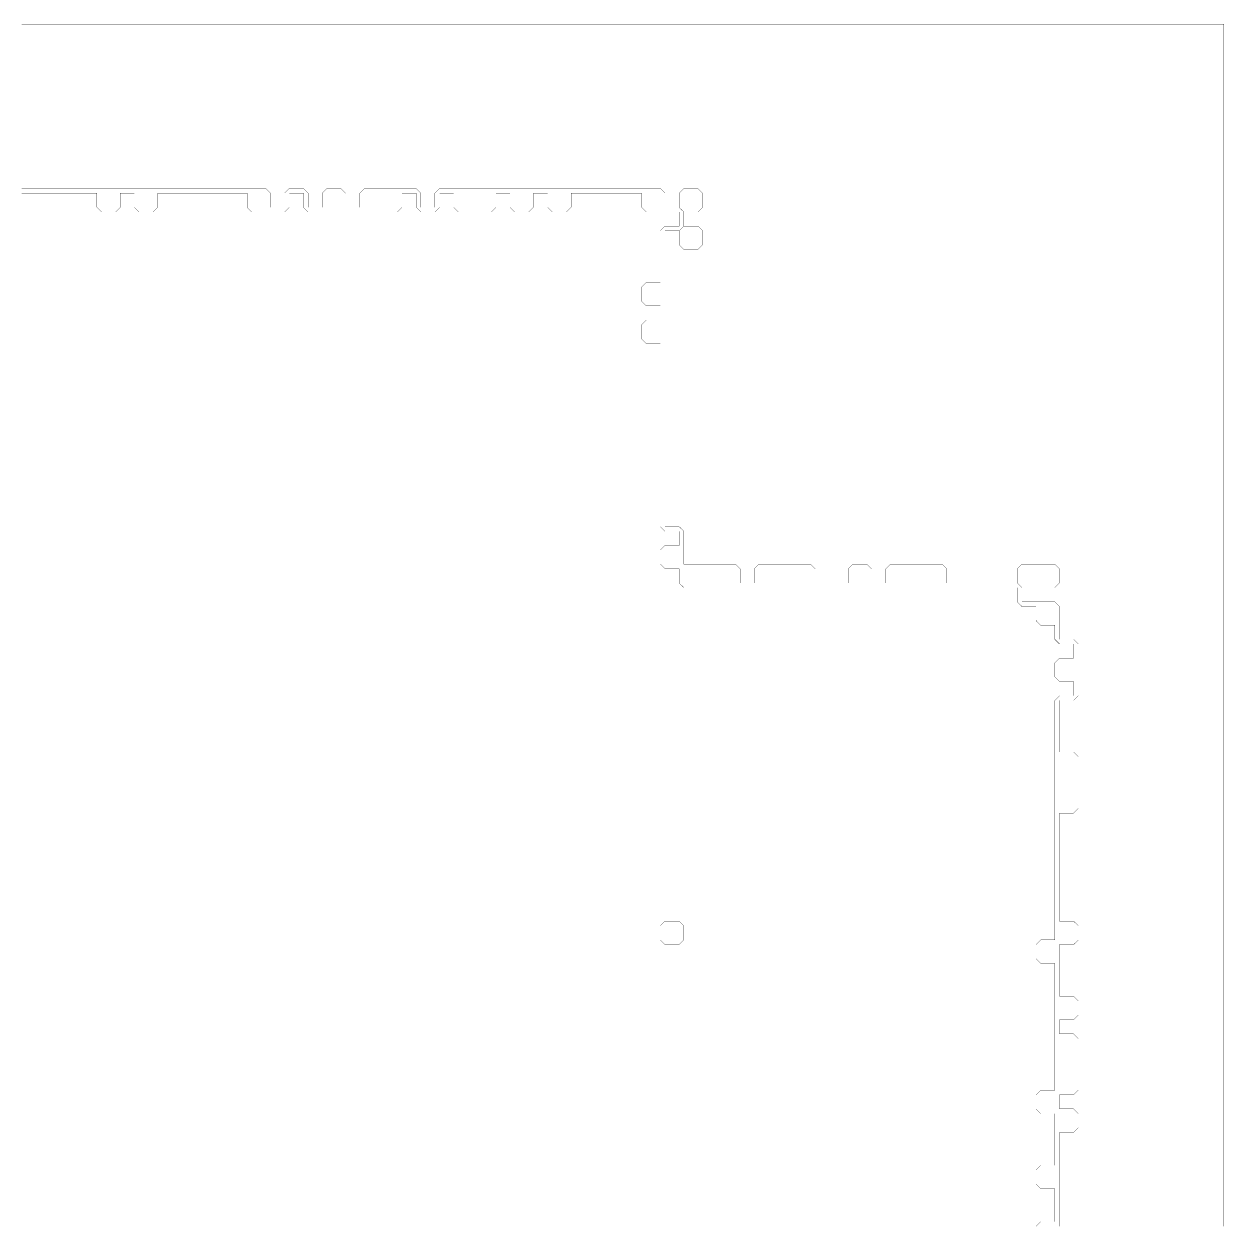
# Model space of a CAD drawing. Header units: metres. Extents: x 0 to 4966, y -4966 to 0.
# Drawn here: x 2483 to 4966, y -2483 to 0 of the extents above; entities that cross this region are included whole.
import ezdxf

# ---------------------------------------------------------------- set-up
doc = ezdxf.new("R2010")
doc.units = ezdxf.units.M
doc.layers.add('conductor', color=1, linetype='Continuous')
doc.layers.add('substrate', color=5, linetype='Continuous')

msp = doc.modelspace()

# ---------------------------------------------------------------- linework, layer by layer
at = {"layer": 'conductor', "const_width": 0.5}
msp.add_lwpolyline([(4576.6, -2487.5), (4586.3, -2477.8), (4596, -2477.8), (4605.8, -2477.8), (4615.5, -2477.8), (4615.5, -2468.1), (4615.5, -2458.3), (4615.5, -2448.6), (4615.5, -2438.9), (4615.5, -2429.2), (4615.5, -2419.5), (4615.5, -2409.8), (4605.8, -2409.8), (4596, -2409.8), (4586.3, -2409.8), (4576.6, -2400), (4576.6, -2390.3), (4576.6, -2380.6), (4576.6, -2370.9), (4586.3, -2361.2), (4596, -2361.2), (4605.8, -2361.2), (4615.5, -2361.2), (4615.5, -2351.5), (4615.5, -2341.7), (4615.5, -2332), (4615.5, -2322.3), (4615.5, -2312.6), (4615.5, -2302.9), (4615.5, -2293.2), (4615.5, -2283.4), (4615.5, -2273.7), (4615.5, -2264), (4615.5, -2254.3), (4605.8, -2254.3), (4596, -2254.3), (4586.3, -2254.3), (4576.6, -2244.6), (4576.6, -2234.9), (4576.6, -2225.1), (4576.6, -2215.4), (4586.3, -2205.7), (4596, -2205.7), (4605.8, -2205.7), (4615.5, -2205.7), (4615.5, -2196), (4615.5, -2186.3), (4615.5, -2176.6), (4615.5, -2166.8), (4615.5, -2157.1), (4615.5, -2147.4), (4615.5, -2137.7), (4615.5, -2128), (4615.5, -2118.3), (4615.5, -2108.5), (4615.5, -2098.8), (4615.5, -2089.1), (4615.5, -2079.4), (4615.5, -2069.7), (4615.5, -2060), (4615.5, -2050.2), (4615.5, -2040.5), (4615.5, -2030.8), (4615.5, -2021.1), (4615.5, -2011.4), (4615.5, -2001.7), (4615.5, -1991.9), (4615.5, -1982.2), (4615.5, -1972.5), (4615.5, -1962.8), (4615.5, -1953.1), (4615.5, -1943.4), (4605.8, -1943.4), (4596, -1943.4), (4586.3, -1943.4), (4576.6, -1933.6), (4576.6, -1923.9), (4576.6, -1914.2), (4576.6, -1904.5), (4586.3, -1894.8), (4596, -1894.8), (4605.8, -1894.8), (4615.5, -1894.8), (4615.5, -1885.1), (4615.5, -1875.3), (4615.5, -1865.6), (4615.5, -1855.9), (4615.5, -1846.2), (4615.5, -1836.5), (4615.5, -1826.8), (4615.5, -1817), (4615.5, -1807.3), (4615.5, -1797.6), (4615.5, -1787.9), (4615.5, -1778.2), (4615.5, -1768.5), (4615.5, -1758.7), (4615.5, -1749), (4615.5, -1739.3), (4615.5, -1729.6), (4615.5, -1719.9), (4615.5, -1710.2), (4615.5, -1700.4), (4615.5, -1690.7), (4615.5, -1681), (4615.5, -1671.3), (4615.5, -1661.6), (4615.5, -1651.9), (4615.5, -1642.1), (4615.5, -1632.4), (4615.5, -1622.7), (4615.5, -1613), (4615.5, -1603.3), (4615.5, -1593.6), (4615.5, -1583.8), (4615.5, -1574.1), (4615.5, -1564.4), (4615.5, -1554.7), (4615.5, -1545), (4615.5, -1535.3), (4615.5, -1525.5), (4615.5, -1515.8), (4615.5, -1506.1), (4615.5, -1496.4), (4615.5, -1486.7), (4615.5, -1477), (4615.5, -1467.2), (4615.5, -1457.5), (4615.5, -1447.8), (4615.5, -1438.1), (4615.5, -1428.4), (4615.5, -1418.7), (4615.5, -1408.9), (4615.5, -1399.2), (4625.2, -1389.5), (4634.9, -1389.5), (4644.6, -1389.5), (4654.3, -1389.5), (4654.3, -1379.8), (4654.3, -1370.1), (4654.3, -1360.4), (4644.6, -1360.4), (4634.9, -1360.4), (4625.2, -1360.4), (4615.5, -1350.6), (4615.5, -1340.9), (4615.5, -1331.2), (4615.5, -1321.5), (4625.2, -1311.8), (4634.9, -1311.8), (4644.6, -1311.8), (4654.3, -1311.8), (4654.3, -1302.1), (4654.3, -1292.3), (4654.3, -1282.6), (4644.6, -1282.6), (4634.9, -1282.6), (4625.2, -1282.6), (4615.5, -1272.9), (4615.5, -1263.2), (4615.5, -1253.5), (4615.5, -1243.8), (4605.8, -1243.8), (4596, -1243.8), (4586.3, -1243.8), (4576.6, -1234), (4576.6, -1224.3), (4576.6, -1214.6), (4576.6, -1204.9), (4566.9, -1204.9), (4557.2, -1204.9), (4547.5, -1204.9), (4537.7, -1195.2), (4537.7, -1185.4), (4537.7, -1175.7), (4537.7, -1166), (4528, -1166), (4518.3, -1166), (4508.6, -1166), (4498.9, -1166), (4489.2, -1166), (4479.4, -1166), (4469.7, -1166), (4460, -1166), (4450.3, -1166), (4440.6, -1166), (4430.9, -1166), (4421.1, -1166), (4411.4, -1166), (4401.7, -1166), (4392, -1166), (4382.3, -1166), (4372.6, -1166), (4362.8, -1166), (4353.1, -1166), (4343.4, -1166), (4333.7, -1166), (4324, -1166), (4314.3, -1166), (4304.5, -1166), (4294.8, -1166), (4285.1, -1166), (4275.4, -1166), (4265.7, -1166), (4256, -1166), (4246.2, -1166), (4236.5, -1166), (4226.8, -1166), (4217.1, -1166), (4207.4, -1166), (4197.7, -1166), (4187.9, -1166), (4178.2, -1166), (4168.5, -1166), (4158.8, -1166), (4149.1, -1166), (4139.4, -1166), (4129.6, -1166), (4119.9, -1166), (4110.2, -1166), (4100.5, -1166), (4090.8, -1166), (4081.1, -1166), (4071.3, -1166), (4061.6, -1166), (4051.9, -1166), (4042.2, -1166), (4032.5, -1166), (4022.8, -1166), (4013, -1166), (4003.3, -1166), (3993.6, -1166), (3983.9, -1166), (3974.2, -1166), (3964.5, -1166), (3954.7, -1166), (3945, -1166), (3935.3, -1166), (3925.6, -1166), (3915.9, -1166), (3906.2, -1166), (3896.4, -1166), (3886.7, -1166), (3877, -1166), (3867.3, -1166), (3857.6, -1166), (3847.9, -1166), (3838.1, -1156.3), (3838.1, -1146.6), (3838.1, -1136.9), (3838.1, -1127.1), (3828.4, -1127.1), (3818.7, -1127.1), (3809, -1127.1), (3799.3, -1117.4), (3799.3, -1107.7), (3799.3, -1098), (3799.3, -1088.3), (3809, -1078.6), (3818.7, -1078.6), (3828.4, -1078.6), (3838.1, -1078.6), (3838.1, -1068.8), (3838.1, -1059.1), (3838.1, -1049.4), (3828.4, -1049.4), (3818.7, -1049.4), (3809, -1049.4), (3799.3, -1039.7), (3799.3, -1030), (3799.3, -1020.3), (3799.3, -1010.5), (3799.3, -1000.8), (3799.3, -991.1), (3799.3, -981.4), (3799.3, -971.7), (3799.3, -962), (3799.3, -952.2), (3799.3, -942.5), (3799.3, -932.8), (3799.3, -923.1), (3799.3, -913.4), (3799.3, -903.7), (3799.3, -893.9), (3799.3, -884.2), (3799.3, -874.5), (3799.3, -864.8), (3799.3, -855.1), (3799.3, -845.4), (3799.3, -835.6), (3799.3, -825.9), (3799.3, -816.2), (3799.3, -806.5), (3799.3, -796.8), (3799.3, -787.1), (3799.3, -777.3), (3799.3, -767.6), (3799.3, -757.9), (3799.3, -748.2), (3799.3, -738.5), (3799.3, -728.8), (3799.3, -719), (3799.3, -709.3), (3799.3, -699.6), (3799.3, -689.9), (3799.3, -680.2), (3799.3, -670.5), (3799.3, -660.7), (3789.6, -660.7), (3779.8, -660.7), (3770.1, -660.7), (3760.4, -651), (3760.4, -641.3), (3760.4, -631.6), (3760.4, -621.9), (3770.1, -612.2), (3779.8, -612.2), (3789.6, -612.2), (3799.3, -612.2), (3799.3, -602.4), (3799.3, -592.7), (3799.3, -583), (3789.6, -583), (3779.8, -583), (3770.1, -583), (3760.4, -573.3), (3760.4, -563.6), (3760.4, -553.9), (3760.4, -544.1), (3770.1, -534.4), (3779.8, -534.4), (3789.6, -534.4), (3799.3, -534.4), (3799.3, -524.7), (3799.3, -515), (3799.3, -505.3), (3799.3, -495.6), (3799.3, -485.8), (3799.3, -476.1), (3799.3, -466.4), (3799.3, -456.7), (3799.3, -447), (3799.3, -437.3), (3799.3, -427.5), (3809, -417.8), (3818.7, -417.8), (3828.4, -417.8), (3838.1, -417.8), (3838.1, -408.1), (3838.1, -398.4), (3838.1, -388.7), (3828.4, -388.7), (3818.7, -388.7), (3809, -388.7), (3799.3, -388.7), (3789.6, -388.7), (3779.8, -388.7), (3770.1, -388.7), (3760.4, -379), (3760.4, -369.2), (3760.4, -359.5), (3760.4, -349.8), (3750.7, -349.8), (3741, -349.8), (3731.2, -349.8), (3721.5, -349.8), (3711.8, -349.8), (3702.1, -349.8), (3692.4, -349.8), (3682.7, -349.8), (3672.9, -349.8), (3663.2, -349.8), (3653.5, -349.8), (3643.8, -349.8), (3634.1, -349.8), (3624.4, -349.8), (3614.6, -349.8), (3614.6, -359.5), (3614.6, -369.2), (3614.6, -379), (3604.9, -388.7), (3595.2, -388.7), (3585.5, -388.7), (3575.8, -388.7), (3566.1, -379), (3566.1, -369.2), (3566.1, -359.5), (3566.1, -349.8), (3556.3, -349.8), (3546.6, -349.8), (3536.9, -349.8), (3536.9, -359.5), (3536.9, -369.2), (3536.9, -379), (3527.2, -388.7), (3517.5, -388.7), (3507.8, -388.7), (3498, -388.7), (3488.3, -379), (3488.3, -369.2), (3488.3, -359.5), (3488.3, -349.8), (3478.6, -349.8), (3468.9, -349.8), (3459.2, -349.8), (3459.2, -359.5), (3459.2, -369.2), (3459.2, -379), (3449.5, -388.7), (3439.7, -388.7), (3430, -388.7), (3420.3, -388.7), (3410.6, -388.7), (3400.9, -388.7), (3391.2, -388.7), (3381.4, -388.7), (3371.7, -379), (3371.7, -369.2), (3371.7, -359.5), (3371.7, -349.8), (3362, -349.8), (3352.3, -349.8), (3342.6, -349.8), (3342.6, -359.5), (3342.6, -369.2), (3342.6, -379), (3332.9, -388.7), (3323.1, -388.7), (3313.4, -388.7), (3303.7, -388.7), (3294, -379), (3294, -369.2), (3294, -359.5), (3294, -349.8), (3284.3, -349.8), (3274.6, -349.8), (3264.8, -349.8), (3264.8, -359.5), (3264.8, -369.2), (3264.8, -379), (3255.1, -388.7), (3245.4, -388.7), (3235.7, -388.7), (3226, -388.7), (3216.3, -388.7), (3206.5, -388.7), (3196.8, -388.7), (3187.1, -388.7), (3177.4, -388.7), (3167.7, -388.7), (3158, -388.7), (3148.2, -388.7), (3138.5, -388.7), (3128.8, -388.7), (3119.1, -388.7), (3109.4, -388.7), (3099.7, -388.7), (3089.9, -388.7), (3080.2, -388.7), (3070.5, -388.7), (3060.8, -379), (3060.8, -369.2), (3060.8, -359.5), (3060.8, -349.8), (3051.1, -349.8), (3041.4, -349.8), (3031.6, -349.8), (3031.6, -359.5), (3031.6, -369.2), (3031.6, -379), (3021.9, -388.7), (3012.2, -388.7), (3002.5, -388.7), (2992.8, -388.7), (2983.1, -388.7), (2973.3, -388.7), (2963.6, -388.7), (2953.9, -388.7), (2944.2, -379), (2944.2, -369.2), (2944.2, -359.5), (2944.2, -349.8), (2934.5, -349.8), (2924.8, -349.8), (2915, -349.8), (2905.3, -349.8), (2895.6, -349.8), (2885.9, -349.8), (2876.2, -349.8), (2866.5, -349.8), (2856.7, -349.8), (2847, -349.8), (2837.3, -349.8), (2827.6, -349.8), (2817.9, -349.8), (2808.2, -349.8), (2798.4, -349.8), (2788.7, -349.8), (2779, -349.8), (2769.3, -349.8), (2759.6, -349.8), (2759.6, -359.5), (2759.6, -369.2), (2759.6, -379), (2749.9, -388.7), (2740.1, -388.7), (2730.4, -388.7), (2720.7, -388.7), (2711, -379), (2711, -369.2), (2711, -359.5), (2711, -349.8), (2701.3, -349.8), (2691.6, -349.8), (2681.8, -349.8), (2681.8, -359.5), (2681.8, -369.2), (2681.8, -379), (2672.1, -388.7), (2662.4, -388.7), (2652.7, -388.7), (2643, -388.7), (2633.3, -379), (2633.3, -369.2), (2633.3, -359.5), (2633.3, -349.8), (2623.5, -349.8), (2613.8, -349.8), (2604.1, -349.8), (2594.4, -349.8), (2584.7, -349.8), (2575, -349.8), (2565.2, -349.8), (2555.5, -349.8), (2545.8, -349.8), (2536.1, -349.8), (2526.4, -349.8), (2516.7, -349.8), (2506.9, -349.8), (2497.2, -349.8), (2487.5, -349.8), (2477.8, -349.8)], dxfattribs=at)
msp.add_lwpolyline([(3799.3, -1865.6), (3809, -1855.9), (3818.7, -1855.9), (3828.4, -1855.9), (3838.1, -1855.9), (3847.9, -1865.6), (3847.9, -1875.3), (3847.9, -1885.1), (3847.9, -1894.8), (3838.1, -1904.5), (3828.4, -1904.5), (3818.7, -1904.5), (3809, -1904.5), (3799.3, -1894.8), (3799.3, -1885.1), (3799.3, -1875.3)], close=True, dxfattribs=at)
at = {"layer": 'substrate', "const_width": 0.5}
for points in [[(4965.3, -2487.5), (4965.3, -2477.8), (4965.3, -2468.1), (4965.3, -2458.3), (4965.3, -2448.6), (4965.3, -2438.9), (4965.3, -2429.2), (4965.3, -2419.5), (4965.3, -2409.8), (4965.3, -2400), (4965.3, -2390.3), (4965.3, -2380.6), (4965.3, -2370.9), (4965.3, -2361.2), (4965.3, -2351.5), (4965.3, -2341.7), (4965.3, -2332), (4965.3, -2322.3), (4965.3, -2312.6), (4965.3, -2302.9), (4965.3, -2293.2), (4965.3, -2283.4), (4965.3, -2273.7), (4965.3, -2264), (4965.3, -2254.3), (4965.3, -2244.6), (4965.3, -2234.9), (4965.3, -2225.1), (4965.3, -2215.4), (4965.3, -2205.7), (4965.3, -2196), (4965.3, -2186.3), (4965.3, -2176.6), (4965.3, -2166.8), (4965.3, -2157.1), (4965.3, -2147.4), (4965.3, -2137.7), (4965.3, -2128), (4965.3, -2118.3), (4965.3, -2108.5), (4965.3, -2098.8), (4965.3, -2089.1), (4965.3, -2079.4), (4965.3, -2069.7), (4965.3, -2060), (4965.3, -2050.2), (4965.3, -2040.5), (4965.3, -2030.8), (4965.3, -2021.1), (4965.3, -2011.4), (4965.3, -2001.7), (4965.3, -1991.9), (4965.3, -1982.2), (4965.3, -1972.5), (4965.3, -1962.8), (4965.3, -1953.1), (4965.3, -1943.4), (4965.3, -1933.6), (4965.3, -1923.9), (4965.3, -1914.2), (4965.3, -1904.5), (4965.3, -1894.8), (4965.3, -1885.1), (4965.3, -1875.3), (4965.3, -1865.6), (4965.3, -1855.9), (4965.3, -1846.2), (4965.3, -1836.5), (4965.3, -1826.8), (4965.3, -1817), (4965.3, -1807.3), (4965.3, -1797.6), (4965.3, -1787.9), (4965.3, -1778.2), (4965.3, -1768.5), (4965.3, -1758.7), (4965.3, -1749), (4965.3, -1739.3), (4965.3, -1729.6), (4965.3, -1719.9), (4965.3, -1710.2), (4965.3, -1700.4), (4965.3, -1690.7), (4965.3, -1681), (4965.3, -1671.3), (4965.3, -1661.6), (4965.3, -1651.9), (4965.3, -1642.1), (4965.3, -1632.4), (4965.3, -1622.7), (4965.3, -1613), (4965.3, -1603.3), (4965.3, -1593.6), (4965.3, -1583.8), (4965.3, -1574.1), (4965.3, -1564.4), (4965.3, -1554.7), (4965.3, -1545), (4965.3, -1535.3), (4965.3, -1525.5), (4965.3, -1515.8), (4965.3, -1506.1), (4965.3, -1496.4), (4965.3, -1486.7), (4965.3, -1477), (4965.3, -1467.2), (4965.3, -1457.5), (4965.3, -1447.8), (4965.3, -1438.1), (4965.3, -1428.4), (4965.3, -1418.7), (4965.3, -1408.9), (4965.3, -1399.2), (4965.3, -1389.5), (4965.3, -1379.8), (4965.3, -1370.1), (4965.3, -1360.4), (4965.3, -1350.6), (4965.3, -1340.9), (4965.3, -1331.2), (4965.3, -1321.5), (4965.3, -1311.8), (4965.3, -1302.1), (4965.3, -1292.3), (4965.3, -1282.6), (4965.3, -1272.9), (4965.3, -1263.2), (4965.3, -1253.5), (4965.3, -1243.8), (4965.3, -1234), (4965.3, -1224.3), (4965.3, -1214.6), (4965.3, -1204.9), (4965.3, -1195.2), (4965.3, -1185.4), (4965.3, -1175.7), (4965.3, -1166), (4965.3, -1156.3), (4965.3, -1146.6), (4965.3, -1136.9), (4965.3, -1127.1), (4965.3, -1117.4), (4965.3, -1107.7), (4965.3, -1098), (4965.3, -1088.3), (4965.3, -1078.6), (4965.3, -1068.8), (4965.3, -1059.1), (4965.3, -1049.4), (4965.3, -1039.7), (4965.3, -1030), (4965.3, -1020.3), (4965.3, -1010.5), (4965.3, -1000.8), (4965.3, -991.1), (4965.3, -981.4), (4965.3, -971.7), (4965.3, -962), (4965.3, -952.2), (4965.3, -942.5), (4965.3, -932.8), (4965.3, -923.1), (4965.3, -913.4), (4965.3, -903.7), (4965.3, -893.9), (4965.3, -884.2), (4965.3, -874.5), (4965.3, -864.8), (4965.3, -855.1), (4965.3, -845.4), (4965.3, -835.6), (4965.3, -825.9), (4965.3, -816.2), (4965.3, -806.5), (4965.3, -796.8), (4965.3, -787.1), (4965.3, -777.3), (4965.3, -767.6), (4965.3, -757.9), (4965.3, -748.2), (4965.3, -738.5), (4965.3, -728.8), (4965.3, -719), (4965.3, -709.3), (4965.3, -699.6), (4965.3, -689.9), (4965.3, -680.2), (4965.3, -670.5), (4965.3, -660.7), (4965.3, -651), (4965.3, -641.3), (4965.3, -631.6), (4965.3, -621.9), (4965.3, -612.2), (4965.3, -602.4), (4965.3, -592.7), (4965.3, -583), (4965.3, -573.3), (4965.3, -563.6), (4965.3, -553.9), (4965.3, -544.1), (4965.3, -534.4), (4965.3, -524.7), (4965.3, -515), (4965.3, -505.3), (4965.3, -495.6), (4965.3, -485.8), (4965.3, -476.1), (4965.3, -466.4), (4965.3, -456.7), (4965.3, -447), (4965.3, -437.3), (4965.3, -427.5), (4965.3, -417.8), (4965.3, -408.1), (4965.3, -398.4), (4965.3, -388.7), (4965.3, -379), (4965.3, -369.2), (4965.3, -359.5), (4965.3, -349.8), (4965.3, -340.1), (4965.3, -330.4), (4965.3, -320.7), (4965.3, -310.9), (4965.3, -301.2), (4965.3, -291.5), (4965.3, -281.8), (4965.3, -272.1), (4965.3, -262.4), (4965.3, -252.6), (4965.3, -242.9), (4965.3, -233.2), (4965.3, -223.5), (4965.3, -213.8), (4965.3, -204.1), (4965.3, -194.3), (4965.3, -184.6), (4965.3, -174.9), (4965.3, -165.2), (4965.3, -155.5), (4965.3, -145.8), (4965.3, -136), (4965.3, -126.3), (4965.3, -116.6), (4965.3, -106.9), (4965.3, -97.2), (4965.3, -87.5), (4965.3, -77.7), (4965.3, -68), (4965.3, -58.3), (4965.3, -48.6), (4965.3, -38.9), (4965.3, -29.2), (4965.3, -19.4), (4965.3, -9.7), (4965.3, 0), (4955.6, 0), (4945.8, 0), (4936.1, 0), (4926.4, 0), (4916.7, 0), (4907, 0), (4897.3, 0), (4887.5, 0), (4877.8, 0), (4868.1, 0), (4858.4, 0), (4848.7, 0), (4839, 0), (4829.2, 0), (4819.5, 0), (4809.8, 0), (4800.1, 0), (4790.4, 0), (4780.7, 0), (4770.9, 0), (4761.2, 0), (4751.5, 0), (4741.8, 0), (4732.1, 0), (4722.4, 0), (4712.6, 0), (4702.9, 0), (4693.2, 0), (4683.5, 0), (4673.8, 0), (4664.1, 0), (4654.3, 0), (4644.6, 0), (4634.9, 0), (4625.2, 0), (4615.5, 0), (4605.8, 0), (4596, 0), (4586.3, 0), (4576.6, 0), (4566.9, 0), (4557.2, 0), (4547.5, 0), (4537.7, 0), (4528, 0), (4518.3, 0), (4508.6, 0), (4498.9, 0), (4489.2, 0), (4479.4, 0), (4469.7, 0), (4460, 0), (4450.3, 0), (4440.6, 0), (4430.9, 0), (4421.1, 0), (4411.4, 0), (4401.7, 0), (4392, 0), (4382.3, 0), (4372.6, 0), (4362.8, 0), (4353.1, 0), (4343.4, 0), (4333.7, 0), (4324, 0), (4314.3, 0), (4304.5, 0), (4294.8, 0), (4285.1, 0), (4275.4, 0), (4265.7, 0), (4256, 0), (4246.2, 0), (4236.5, 0), (4226.8, 0), (4217.1, 0), (4207.4, 0), (4197.7, 0), (4187.9, 0), (4178.2, 0), (4168.5, 0), (4158.8, 0), (4149.1, 0), (4139.4, 0), (4129.6, 0), (4119.9, 0), (4110.2, 0), (4100.5, 0), (4090.8, 0), (4081.1, 0), (4071.3, 0), (4061.6, 0), (4051.9, 0), (4042.2, 0), (4032.5, 0), (4022.8, 0), (4013, 0), (4003.3, 0), (3993.6, 0), (3983.9, 0), (3974.2, 0), (3964.5, 0), (3954.7, 0), (3945, 0), (3935.3, 0), (3925.6, 0), (3915.9, 0), (3906.2, 0), (3896.4, 0), (3886.7, 0), (3877, 0), (3867.3, 0), (3857.6, 0), (3847.9, 0), (3838.1, 0), (3828.4, 0), (3818.7, 0), (3809, 0), (3799.3, 0), (3789.6, 0), (3779.8, 0), (3770.1, 0), (3760.4, 0), (3750.7, 0), (3741, 0), (3731.2, 0), (3721.5, 0), (3711.8, 0), (3702.1, 0), (3692.4, 0), (3682.7, 0), (3672.9, 0), (3663.2, 0), (3653.5, 0), (3643.8, 0), (3634.1, 0), (3624.4, 0), (3614.6, 0), (3604.9, 0), (3595.2, 0), (3585.5, 0), (3575.8, 0), (3566.1, 0), (3556.3, 0), (3546.6, 0), (3536.9, 0), (3527.2, 0), (3517.5, 0), (3507.8, 0), (3498, 0), (3488.3, 0), (3478.6, 0), (3468.9, 0), (3459.2, 0), (3449.5, 0), (3439.7, 0), (3430, 0), (3420.3, 0), (3410.6, 0), (3400.9, 0), (3391.2, 0), (3381.4, 0), (3371.7, 0), (3362, 0), (3352.3, 0), (3342.6, 0), (3332.9, 0), (3323.1, 0), (3313.4, 0), (3303.7, 0), (3294, 0), (3284.3, 0), (3274.6, 0), (3264.8, 0), (3255.1, 0), (3245.4, 0), (3235.7, 0), (3226, 0), (3216.3, 0), (3206.5, 0), (3196.8, 0), (3187.1, 0), (3177.4, 0), (3167.7, 0), (3158, 0), (3148.2, 0), (3138.5, 0), (3128.8, 0), (3119.1, 0), (3109.4, 0), (3099.7, 0), (3089.9, 0), (3080.2, 0), (3070.5, 0), (3060.8, 0), (3051.1, 0), (3041.4, 0), (3031.6, 0), (3021.9, 0), (3012.2, 0), (3002.5, 0), (2992.8, 0), (2983.1, 0), (2973.3, 0), (2963.6, 0), (2953.9, 0), (2944.2, 0), (2934.5, 0), (2924.8, 0), (2915, 0), (2905.3, 0), (2895.6, 0), (2885.9, 0), (2876.2, 0), (2866.5, 0), (2856.7, 0), (2847, 0), (2837.3, 0), (2827.6, 0), (2817.9, 0), (2808.2, 0), (2798.4, 0), (2788.7, 0), (2779, 0), (2769.3, 0), (2759.6, 0), (2749.9, 0), (2740.1, 0), (2730.4, 0), (2720.7, 0), (2711, 0), (2701.3, 0), (2691.6, 0), (2681.8, 0), (2672.1, 0), (2662.4, 0), (2652.7, 0), (2643, 0), (2633.3, 0), (2623.5, 0), (2613.8, 0), (2604.1, 0), (2594.4, 0), (2584.7, 0), (2575, 0), (2565.2, 0), (2555.5, 0), (2545.8, 0), (2536.1, 0), (2526.4, 0), (2516.7, 0), (2506.9, 0), (2497.2, 0), (2487.5, 0), (2477.8, 0)], [(2477.8, -340.1), (2487.5, -340.1), (2497.2, -340.1), (2506.9, -340.1), (2516.7, -340.1), (2526.4, -340.1), (2536.1, -340.1), (2545.8, -340.1), (2555.5, -340.1), (2565.2, -340.1), (2575, -340.1), (2584.7, -340.1), (2594.4, -340.1), (2604.1, -340.1), (2613.8, -340.1), (2623.5, -340.1), (2633.3, -340.1), (2643, -340.1), (2652.7, -340.1), (2662.4, -340.1), (2672.1, -340.1), (2681.8, -340.1), (2691.6, -340.1), (2701.3, -340.1), (2711, -340.1), (2720.7, -340.1), (2730.4, -340.1), (2740.1, -340.1), (2749.9, -340.1), (2759.6, -340.1), (2769.3, -340.1), (2779, -340.1), (2788.7, -340.1), (2798.4, -340.1), (2808.2, -340.1), (2817.9, -340.1), (2827.6, -340.1), (2837.3, -340.1), (2847, -340.1), (2856.7, -340.1), (2866.5, -340.1), (2876.2, -340.1), (2885.9, -340.1), (2895.6, -340.1), (2905.3, -340.1), (2915, -340.1), (2924.8, -340.1), (2934.5, -340.1), (2944.2, -340.1), (2953.9, -340.1), (2963.6, -340.1), (2973.3, -340.1), (2983.1, -340.1), (2992.8, -349.8), (2992.8, -359.5), (2992.8, -369.2), (2992.8, -379), (3002.5, -379), (3012.2, -379), (3021.9, -379), (3021.9, -369.2), (3021.9, -359.5), (3021.9, -349.8), (3031.6, -340.1), (3041.4, -340.1), (3051.1, -340.1), (3060.8, -340.1), (3070.5, -349.8), (3070.5, -359.5), (3070.5, -369.2), (3070.5, -379), (3080.2, -379), (3089.9, -379), (3099.7, -379), (3099.7, -369.2), (3099.7, -359.5), (3099.7, -349.8), (3109.4, -340.1), (3119.1, -340.1), (3128.8, -340.1), (3138.5, -340.1), (3148.2, -349.8), (3148.2, -359.5), (3148.2, -369.2), (3148.2, -379), (3158, -379), (3167.7, -379), (3177.4, -379), (3177.4, -369.2), (3177.4, -359.5), (3177.4, -349.8), (3187.1, -340.1), (3196.8, -340.1), (3206.5, -340.1), (3216.3, -340.1), (3226, -340.1), (3235.7, -340.1), (3245.4, -340.1), (3255.1, -340.1), (3264.8, -340.1), (3274.6, -340.1), (3284.3, -340.1), (3294, -340.1), (3303.7, -349.8), (3303.7, -359.5), (3303.7, -369.2), (3303.7, -379), (3313.4, -379), (3323.1, -379), (3332.9, -379), (3332.9, -369.2), (3332.9, -359.5), (3332.9, -349.8), (3342.6, -340.1), (3352.3, -340.1), (3362, -340.1), (3371.7, -340.1), (3381.4, -340.1), (3391.2, -340.1), (3400.9, -340.1), (3410.6, -340.1), (3420.3, -340.1), (3430, -340.1), (3439.7, -340.1), (3449.5, -340.1), (3459.2, -340.1), (3468.9, -340.1), (3478.6, -340.1), (3488.3, -340.1), (3498, -340.1), (3507.8, -340.1), (3517.5, -340.1), (3527.2, -340.1), (3536.9, -340.1), (3546.6, -340.1), (3556.3, -340.1), (3566.1, -340.1), (3575.8, -340.1), (3585.5, -340.1), (3595.2, -340.1), (3604.9, -340.1), (3614.6, -340.1), (3624.4, -340.1), (3634.1, -340.1), (3643.8, -340.1), (3653.5, -340.1), (3663.2, -340.1), (3672.9, -340.1), (3682.7, -340.1), (3692.4, -340.1), (3702.1, -340.1), (3711.8, -340.1), (3721.5, -340.1), (3731.2, -340.1), (3741, -340.1), (3750.7, -340.1), (3760.4, -340.1), (3770.1, -340.1), (3779.8, -340.1), (3789.6, -340.1), (3799.3, -340.1), (3809, -349.8), (3809, -359.5), (3809, -369.2), (3809, -379), (3818.7, -379), (3828.4, -379), (3838.1, -379), (3847.9, -388.7), (3847.9, -398.4), (3847.9, -408.1), (3847.9, -417.8), (3838.1, -427.5), (3828.4, -427.5), (3818.7, -427.5), (3809, -427.5), (3809, -437.3), (3809, -447), (3809, -456.7), (3809, -466.4), (3809, -476.1), (3809, -485.8), (3809, -495.6), (3809, -505.3), (3809, -515), (3809, -524.7), (3809, -534.4), (3809, -544.1), (3809, -553.9), (3809, -563.6), (3809, -573.3), (3809, -583), (3809, -592.7), (3809, -602.4), (3809, -612.2), (3809, -621.9), (3809, -631.6), (3809, -641.3), (3809, -651), (3809, -660.7), (3809, -670.5), (3809, -680.2), (3809, -689.9), (3809, -699.6), (3809, -709.3), (3809, -719), (3809, -728.8), (3809, -738.5), (3809, -748.2), (3809, -757.9), (3809, -767.6), (3809, -777.3), (3809, -787.1), (3809, -796.8), (3809, -806.5), (3809, -816.2), (3809, -825.9), (3809, -835.6), (3809, -845.4), (3809, -855.1), (3809, -864.8), (3809, -874.5), (3809, -884.2), (3809, -893.9), (3809, -903.7), (3809, -913.4), (3809, -923.1), (3809, -932.8), (3809, -942.5), (3809, -952.2), (3809, -962), (3809, -971.7), (3809, -981.4), (3809, -991.1), (3809, -1000.8), (3809, -1010.5), (3809, -1020.3), (3809, -1030), (3809, -1039.7), (3818.7, -1039.7), (3828.4, -1039.7), (3838.1, -1039.7), (3847.9, -1049.4), (3847.9, -1059.1), (3847.9, -1068.8), (3847.9, -1078.6), (3847.9, -1088.3), (3847.9, -1098), (3847.9, -1107.7), (3847.9, -1117.4), (3857.6, -1117.4), (3867.3, -1117.4), (3877, -1117.4), (3886.7, -1117.4), (3896.4, -1117.4), (3906.2, -1117.4), (3915.9, -1117.4), (3925.6, -1117.4), (3935.3, -1117.4), (3945, -1117.4), (3954.7, -1117.4), (3964.5, -1127.1), (3964.5, -1136.9), (3964.5, -1146.6), (3964.5, -1156.3), (3974.2, -1156.3), (3983.9, -1156.3), (3993.6, -1156.3), (3993.6, -1146.6), (3993.6, -1136.9), (3993.6, -1127.1), (4003.3, -1117.4), (4013, -1117.4), (4022.8, -1117.4), (4032.5, -1117.4), (4042.2, -1117.4), (4051.9, -1117.4), (4061.6, -1117.4), (4071.3, -1117.4), (4081.1, -1117.4), (4090.8, -1117.4), (4100.5, -1117.4), (4110.2, -1117.4), (4119.9, -1127.1), (4119.9, -1136.9), (4119.9, -1146.6), (4119.9, -1156.3), (4129.6, -1156.3), (4139.4, -1156.3), (4149.1, -1156.3), (4158.8, -1156.3), (4168.5, -1156.3), (4178.2, -1156.3), (4187.9, -1156.3), (4187.9, -1146.6), (4187.9, -1136.9), (4187.9, -1127.1), (4197.7, -1117.4), (4207.4, -1117.4), (4217.1, -1117.4), (4226.8, -1117.4), (4236.5, -1127.1), (4236.5, -1136.9), (4236.5, -1146.6), (4236.5, -1156.3), (4246.2, -1156.3), (4256, -1156.3), (4265.7, -1156.3), (4265.7, -1146.6), (4265.7, -1136.9), (4265.7, -1127.1), (4275.4, -1117.4), (4285.1, -1117.4), (4294.8, -1117.4), (4304.5, -1117.4), (4314.3, -1117.4), (4324, -1117.4), (4333.7, -1117.4), (4343.4, -1117.4), (4353.1, -1117.4), (4362.8, -1117.4), (4372.6, -1117.4), (4382.3, -1117.4), (4392, -1127.1), (4392, -1136.9), (4392, -1146.6), (4392, -1156.3), (4401.7, -1156.3), (4411.4, -1156.3), (4421.1, -1156.3), (4430.9, -1156.3), (4440.6, -1156.3), (4450.3, -1156.3), (4460, -1156.3), (4469.7, -1156.3), (4479.4, -1156.3), (4489.2, -1156.3), (4498.9, -1156.3), (4508.6, -1156.3), (4518.3, -1156.3), (4528, -1156.3), (4537.7, -1156.3), (4547.5, -1166), (4547.5, -1175.7), (4547.5, -1185.4), (4547.5, -1195.2), (4557.2, -1195.2), (4566.9, -1195.2), (4576.6, -1195.2), (4586.3, -1195.2), (4596, -1195.2), (4605.8, -1195.2), (4615.5, -1195.2), (4625.2, -1204.9), (4625.2, -1214.6), (4625.2, -1224.3), (4625.2, -1234), (4625.2, -1243.8), (4625.2, -1253.5), (4625.2, -1263.2), (4625.2, -1272.9), (4634.9, -1272.9), (4644.6, -1272.9), (4654.3, -1272.9), (4664.1, -1282.6), (4664.1, -1292.3), (4664.1, -1302.1), (4664.1, -1311.8), (4664.1, -1321.5), (4664.1, -1331.2), (4664.1, -1340.9), (4664.1, -1350.6), (4664.1, -1360.4), (4664.1, -1370.1), (4664.1, -1379.8), (4664.1, -1389.5), (4654.3, -1399.2), (4644.6, -1399.2), (4634.9, -1399.2), (4625.2, -1399.2), (4625.2, -1408.9), (4625.2, -1418.7), (4625.2, -1428.4), (4625.2, -1438.1), (4625.2, -1447.8), (4625.2, -1457.5), (4625.2, -1467.2), (4625.2, -1477), (4625.2, -1486.7), (4625.2, -1496.4), (4625.2, -1506.1), (4634.9, -1506.1), (4644.6, -1506.1), (4654.3, -1506.1), (4664.1, -1515.8), (4664.1, -1525.5), (4664.1, -1535.3), (4664.1, -1545), (4664.1, -1554.7), (4664.1, -1564.4), (4664.1, -1574.1), (4664.1, -1583.8), (4664.1, -1593.6), (4664.1, -1603.3), (4664.1, -1613), (4664.1, -1622.7), (4654.3, -1632.4), (4644.6, -1632.4), (4634.9, -1632.4), (4625.2, -1632.4), (4625.2, -1642.1), (4625.2, -1651.9), (4625.2, -1661.6), (4625.2, -1671.3), (4625.2, -1681), (4625.2, -1690.7), (4625.2, -1700.4), (4625.2, -1710.2), (4625.2, -1719.9), (4625.2, -1729.6), (4625.2, -1739.3), (4625.2, -1749), (4625.2, -1758.7), (4625.2, -1768.5), (4625.2, -1778.2), (4625.2, -1787.9), (4625.2, -1797.6), (4625.2, -1807.3), (4625.2, -1817), (4625.2, -1826.8), (4625.2, -1836.5), (4625.2, -1846.2), (4625.2, -1855.9), (4634.9, -1855.9), (4644.6, -1855.9), (4654.3, -1855.9), (4664.1, -1865.6), (4664.1, -1875.3), (4664.1, -1885.1), (4664.1, -1894.8), (4654.3, -1904.5), (4644.6, -1904.5), (4634.9, -1904.5), (4625.2, -1904.5), (4625.2, -1914.2), (4625.2, -1923.9), (4625.2, -1933.6), (4625.2, -1943.4), (4625.2, -1953.1), (4625.2, -1962.8), (4625.2, -1972.5), (4625.2, -1982.2), (4625.2, -1991.9), (4625.2, -2001.7), (4625.2, -2011.4), (4634.9, -2011.4), (4644.6, -2011.4), (4654.3, -2011.4), (4664.1, -2021.1), (4664.1, -2030.8), (4664.1, -2040.5), (4664.1, -2050.2), (4654.3, -2060), (4644.6, -2060), (4634.9, -2060), (4625.2, -2060), (4625.2, -2069.7), (4625.2, -2079.4), (4625.2, -2089.1), (4634.9, -2089.1), (4644.6, -2089.1), (4654.3, -2089.1), (4664.1, -2098.8), (4664.1, -2108.5), (4664.1, -2118.3), (4664.1, -2128), (4664.1, -2137.7), (4664.1, -2147.4), (4664.1, -2157.1), (4664.1, -2166.8), (4664.1, -2176.6), (4664.1, -2186.3), (4664.1, -2196), (4664.1, -2205.7), (4654.3, -2215.4), (4644.6, -2215.4), (4634.9, -2215.4), (4625.2, -2215.4), (4625.2, -2225.1), (4625.2, -2234.9), (4625.2, -2244.6), (4634.9, -2244.6), (4644.6, -2244.6), (4654.3, -2244.6), (4664.1, -2254.3), (4664.1, -2264), (4664.1, -2273.7), (4664.1, -2283.4), (4654.3, -2293.2), (4644.6, -2293.2), (4634.9, -2293.2), (4625.2, -2293.2), (4625.2, -2302.9), (4625.2, -2312.6), (4625.2, -2322.3), (4625.2, -2332), (4625.2, -2341.7), (4625.2, -2351.5), (4625.2, -2361.2), (4625.2, -2370.9), (4625.2, -2380.6), (4625.2, -2390.3), (4625.2, -2400), (4625.2, -2409.8), (4625.2, -2419.5), (4625.2, -2429.2), (4625.2, -2438.9), (4625.2, -2448.6), (4625.2, -2458.3), (4625.2, -2468.1), (4625.2, -2477.8), (4625.2, -2487.5)]]:
    msp.add_lwpolyline(points, dxfattribs=at)
for points in [[(3838.1, -349.8), (3847.9, -340.1), (3857.6, -340.1), (3867.3, -340.1), (3877, -340.1), (3886.7, -349.8), (3886.7, -359.5), (3886.7, -369.2), (3886.7, -379), (3877, -388.7), (3867.3, -388.7), (3857.6, -388.7), (3847.9, -388.7), (3838.1, -379), (3838.1, -369.2), (3838.1, -359.5)], [(3838.1, -427.5), (3847.9, -417.8), (3857.6, -417.8), (3867.3, -417.8), (3877, -417.8), (3886.7, -427.5), (3886.7, -437.3), (3886.7, -447), (3886.7, -456.7), (3877, -466.4), (3867.3, -466.4), (3857.6, -466.4), (3847.9, -466.4), (3838.1, -456.7), (3838.1, -447), (3838.1, -437.3)], [(4537.7, -1127.1), (4547.5, -1117.4), (4557.2, -1117.4), (4566.9, -1117.4), (4576.6, -1117.4), (4586.3, -1117.4), (4596, -1117.4), (4605.8, -1117.4), (4615.5, -1117.4), (4625.2, -1127.1), (4625.2, -1136.9), (4625.2, -1146.6), (4625.2, -1156.3), (4615.5, -1166), (4605.8, -1166), (4596, -1166), (4586.3, -1166), (4576.6, -1166), (4566.9, -1166), (4557.2, -1166), (4547.5, -1166), (4537.7, -1156.3), (4537.7, -1146.6), (4537.7, -1136.9)]]:
    msp.add_lwpolyline(points, close=True, dxfattribs=at)

doc.saveas('drawing.dxf')
